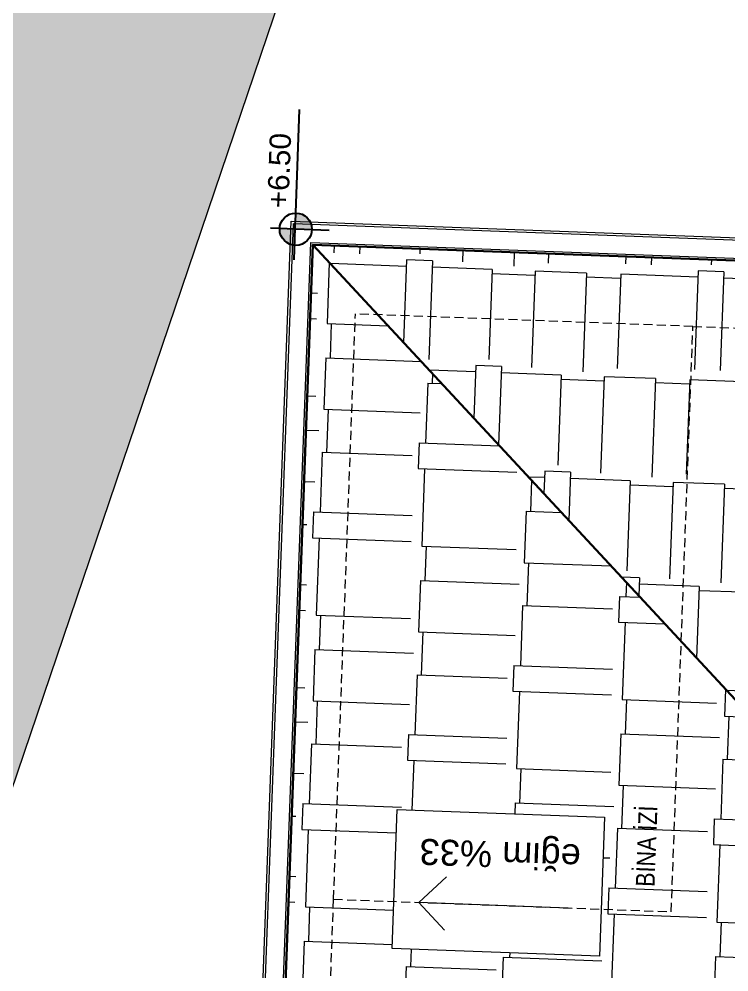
# Model space of a CAD drawing. Header units: centimetres. Extents: x 63871 to 181827, y -95930 to 42199.
# Drawn here: x 174780.7 to 175096, y 36113.3 to 36536.2 of the extents above; entities that cross this region are included whole.
import ezdxf

# ---------------------------------------------------------------- set-up
doc = ezdxf.new("R2010")
doc.units = ezdxf.units.CM
doc.linetypes.add('11-021_500-SatisOfisi_220512$0${ Diamond }', pattern=[12, 4, -2, 2, 2, -2])
for name, color, linetype, lineweight in [('A-AREA-IDEN', 7, 'Continuous', 9), ('A-FLOR-HRAL', 11, 'Continuous', 9), ('A-GLAZ', 151, 'Continuous', 9), ('A-WALL', 12, 'Continuous', 50), ('ARA SINIRLAR', 225, 'Continuous', 15), ('ARM_Pen_No__252', 8, 'Continuous', 18), ('İz DÜŞÜMÜ', 7, '11-021_500-SatisOfisi_220512$0${ Diamond }', 18), ('OLUK', 222, 'Continuous', 15), ('Çatı', 144, 'Continuous', 30)]:
    doc.layers.add(name, color=color, linetype=linetype, lineweight=lineweight)
doc.layers.add('KOT', color=171, linetype='Continuous')
doc.styles.add('Arial', font='Arial.ttf', dxfattribs={"height": 250})
doc.styles.add('Arial_1', font='Arial.ttf', dxfattribs={"height": 300})
doc.styles.add('MtXpl_Arial_Narrow', font='')
doc.styles.add('MtXpl_Arial_Narrow_1', font='')
doc.styles.get('MtXpl_Arial_Narrow').set_extended_font_data('Arial Narrow', bold=True)
doc.styles.get('MtXpl_Arial_Narrow_1').set_extended_font_data('Arial Narrow')

# ---------------------------------------------------------------- blocks, each defined once
blk = doc.blocks.new('HRD')
at = {"layer": 'ARM_Pen_No__252'}
h = blk.add_hatch(dxfattribs=at)
h.set_pattern_fill('AR-B816', color=256, scale=0.09)
h.set_pattern_definition([(0, (-39959.2, 0), (0, 18.288), []), (90, (-39959.2, 0), (-18.288, 18.288), [18.288, -18.288])])
h.paths.add_polyline_path([(154149.63, 35592.48), (154149.63, 35503.48), (154219.63, 35503.48), (154219.63, 35483.24), (154324.63, 35483.24), (154324.63, 35692.48), (154369.63, 35692.48), (154369.63, 35927.48), (154369.63, 35927.48), (154369.63, 36097.48), (154369.63, 36177.48), (154254.63, 36177.48), (153954.63, 36177.48), (153839.63, 36177.48), (153839.63, 35897.6), (153869.63, 35897.54), (153869.63, 35882.48), (154019.63, 35882.48), (154019.63, 35872.48), (154019.63, 35833.25, -0.444416), (154030.45, 35823.48, -0.444416), (154019.63, 35813.72), (154019.63, 35773.48), (153939.63, 35773.48), (153939.63, 35692.48), (154019.63, 35692.48), (154019.63, 35687.48), (154019.63, 35633.7), (154020.63, 35632.93), (154019.63, 35631.47), (154019.63, 35592.48), (154019.63, 35582.48), (153989.63, 35582.48), (153989.63, 35577.48), (153989.63, 35497.48), (153989.63, 35437.48), (153994.63, 35437.48), (154094.63, 35437.48), (154139.63, 35437.48), (154139.63, 35592.48)])
at = {"layer": 'A-FLOR-HRAL'}
for p, q in [((154389.63, 36367.48), (153819.63, 36367.48)), ((154389.63, 36197.48), (154389.63, 36367.48)), ((154385.63, 36363.48), (153823.63, 36363.48)), ((154385.63, 36197.48), (154385.63, 36363.48))]:
    blk.add_line(p, q, dxfattribs=at)
at = {"layer": 'A-GLAZ', "ltscale": 3}
for p, q in [((154254.63, 36197.48), (153954.63, 36197.48)), ((154254.63, 36197.48), (154249.63, 36197.48)), ((154249.63, 36197.48), (154249.63, 36177.48)), ((154254.63, 36177.48), (154254.63, 36197.48)), ((154099.63, 36192.48), (154249.63, 36192.48)), ((154244.63, 36189.98), (154104.63, 36189.98)), ((154249.63, 36192.48), (154244.63, 36192.48)), ((154244.63, 36192.48), (154244.63, 36187.48)), ((154249.63, 36187.48), (154099.63, 36187.48)), ((154254.63, 36177.48), (153954.63, 36177.48)), ((154249.63, 36177.48), (154254.63, 36177.48))]:
    blk.add_line(p, q, dxfattribs=at)
at = {"layer": 'A-WALL', "lineweight": 53}
for p, q in [((154254.63, 36197.48), (154389.63, 36197.48)), ((154389.63, 36197.48), (154389.63, 36097.48)), ((154369.63, 36177.48), (154254.63, 36177.48))]:
    blk.add_line(p, q, dxfattribs=at)
at = {"layer": 'A-WALL', "lineweight": 50}
blk.add_line((154254.63, 36177.48), (154254.63, 36197.48), dxfattribs=at)
at = {"layer": 'İz DÜŞÜMÜ'}
blk.add_lwpolyline([(153819.63, 36347.48), (154419.63, 36347.49), (154419.63, 35292.49), (154159.63, 35292.49), (154159.63, 35357.48), (153819.63, 35357.48), (153819.63, 36347.48)], dxfattribs=at)
for s, rotation, style, p in [('I.KAT İZ DÜŞÜMÜ', 89.957, 'MtXpl_Arial_Narrow_1', (154413.75, 36265.76)), ('Döş', 359.957, 'MtXpl_Arial_Narrow', (154147.04, 36258.02)), (': Seramik', 359.957, 'MtXpl_Arial_Narrow_1', (154165.03, 36258.01)), ('Tav: Sıva+Boya', 359.957, 'MtXpl_Arial_Narrow_1', (154147.47, 36244.97)), ('Duv: Sıva+Boya', 359.957, 'MtXpl_Arial_Narrow_1', (154146.99, 36231.91))]:
    blk.add_text(s, height=8.316, rotation=rotation, dxfattribs=dict(style=style)).set_placement(p)
at = {"layer": 'A-AREA-IDEN', "width": 224.1999, "attachment_point": 2, "line_spacing_factor": 0.941778, "style": 'Arial'}
for s, insert, char_height in [('ZEMİN TERAS', (154221.71, 36311.97), 16.4692), ('15 m²', (154173.28, 36289.32), 16.469)]:
    blk.add_mtext(s, dxfattribs=dict(at, insert=insert, char_height=char_height))
blk = doc.blocks.new('çatı planı')
at = {"layer": 'KOT', "insert": (22.3, 10.9), "char_height": 9.45, "width": 57.6964, "attachment_point": 2, "line_spacing_factor": 0.941778, "style": 'Arial_1'}
blk.add_mtext('+6.50', dxfattribs=at)
blk.add_wipeout([(-680, -1060), (-680, 0), (0, 0), (0, -1125), (-340, -1125), (-340, -1060)]).dxf.layer = 'OLUK'
at = {"layer": 'KOT'}
h = blk.add_hatch(color=256, dxfattribs=at)
h.dxf.hatch_style = 1
h.paths.add_polyline_path([(-3.42, 4.57, 0.402561), (-10.58, -2.31), (-3.42, -2.31)])
h = blk.add_hatch(color=256, dxfattribs=at)
h.dxf.hatch_style = 1
h.paths.add_polyline_path([(3.74, -2.18, 0.009987), (3.74, -1.89), (-3.42, -1.89), (-3.42, -9.34, 0.414214)])
at = {"layer": 'Çatı', "lineweight": 15}
h = blk.add_hatch(dxfattribs=at)
h.set_pattern_fill('AR-RSHKE', color=251, scale=0.15, angle=90)
h.set_pattern_definition([(90, (-196861.627, -36377.483), (-45.72, 97.155), [22.86, -19.05, 26.67, -11.43, 34.29, -15.24]), (90, (-196863.53, -36354.623), (-45.72, 97.155), [19.05, -72.39, 15.24, -22.86]), (90, (-196858.77, -36308.903), (-45.72, 97.155), [11.43, -118.11]), (180, (-196861.627, -36377.483), (-45.72, -32.385), [43.815, -139.065]), (180, (-196861.627, -36354.623), (-45.72, -32.385), [42.8625, -140.0175]), (180, (-196861.627, -36335.573), (-45.72, -32.385), [40.005, -142.875]), (180, (-196858.77, -36308.903), (-45.72, -32.385), [43.815, -139.065]), (180, (-196858.77, -36297.473), (-45.72, -32.385), [43.815, -139.065]), (180, (-196861.627, -36263.183), (-45.72, -32.385), [41.91, -140.97])])
h.paths.add_polyline_path([(-340, -720), (-170, -890), (-170, -890), (-170, -965), (-10, -1115), (-10, -10), (-340, -340)])
h = blk.add_hatch(dxfattribs=at)
h.set_pattern_fill('AR-RSHKE', color=251, scale=0.15, angle=180)
h.set_pattern_definition([(180, (-196861.627, -36377.483), (-97.155, -45.72), [22.86, -19.05, 26.67, -11.43, 34.29, -15.24]), (180, (-196884.487, -36379.39), (-97.155, -45.72), [19.05, -72.39, 15.24, -22.86]), (180, (-196930.207, -36374.626), (-97.155, -45.72), [11.43, -118.11]), (270, (-196861.627, -36377.483), (32.385, -45.72), [43.815, -139.065]), (270, (-196884.487, -36377.483), (32.385, -45.72), [42.8625, -140.0175]), (270, (-196903.537, -36377.483), (32.385, -45.72), [40.005, -142.875]), (270, (-196930.207, -36374.626), (32.385, -45.72), [43.815, -139.065]), (270, (-196941.637, -36374.626), (32.385, -45.72), [43.815, -139.065]), (270, (-196975.927, -36377.483), (32.385, -45.72), [41.91, -140.97])])
h.paths.add_polyline_path([(-340, -340), (-10, -10), (-340, -10)])
h.paths.add_polyline_path([(-320.95, -148.91), (-320.95, -56.76), (-259.16, -56.76), (-259.16, -148.91)], flags=16)
h.paths.add_polyline_path([(-265.43, -141.73), (-265.43, -64.41), (-289.17, -64.41), (-289.17, -141.73)], flags=8)
h.paths.add_polyline_path([(-291.86, -174.71), (-250.78, -174.74), (-250.77, -159.5), (-291.84, -159.47)], flags=24)
at = {"layer": 'A-AREA-IDEN'}
for p, q in [((-300.04, -67.87), (-311.92, -79.75)), ((-300.04, -134.16), (-300.04, -67.87)), ((-300.04, -67.87), (-288.16, -79.75))]:
    blk.add_line(p, q, dxfattribs=at)
blk.add_lwpolyline([(-320.95, -148.91), (-320.95, -56.76), (-259.16, -56.76), (-259.16, -148.91)], close=True, dxfattribs=at)
at = {"layer": 'İz DÜŞÜMÜ'}
for p in [(-300, -30), (-40, -180)]:
    blk.add_line(p, (-40, -30), dxfattribs=at)
blk.add_lwpolyline([(-300, -1020), (-300, -960), (-40, -960), (-40, -1085), (-300, -1085), (-300, -1020), (-640, -1020), (-640, -30), (-300, -30), (-300, -180), (-40, -180), (-40, -1095)], dxfattribs=at)
at = {"layer": 'KOT'}
for p, q in [((-3.42, -16.98), (-3.42, 9.09)), ((-17.07, -1.89), (49.75, -1.89))]:
    blk.add_line(p, q, dxfattribs=at)
blk.add_circle((-3.42, -2.18), 7.17, dxfattribs=at)
at = {"layer": 'OLUK'}
for points in [[(-340, -1125), (-340, -1060), (-680, -1060), (-680, 0), (0, 0), (0, -1125)], [(-339, -1124), (-339, -1059), (-679, -1059), (-679, -1), (-1, -1), (-1, -1124)], [(-331, -1116), (-331, -1051), (-671, -1051), (-671, -9), (-9, -9), (-9, -1116)]]:
    blk.add_lwpolyline(points, close=True, dxfattribs=at)
at = {"layer": 'Çatı'}
blk.add_line((-340, -340), (-10, -10), dxfattribs=at)
blk.add_lwpolyline([(-330, -1115), (-330, -1050), (-670, -1050), (-670, -10), (-10, -10), (-10, -1115)], close=True, dxfattribs=at)
at = {"style": 'MtXpl_Arial_Narrow_1'}
blk.add_text('BİNA İZİ', height=8.316, rotation=359.957, dxfattribs=at).set_placement((-289.31, -172.16))
at = {"layer": 'A-AREA-IDEN', "insert": (-283.24, -103.14), "char_height": 11.52, "width": 136.2867, "attachment_point": 2, "rotation": 90, "line_spacing_factor": 0.941778, "style": 'Arial'}
blk.add_mtext('eğim %33', dxfattribs=at)
blk = doc.blocks.new('VAZİYET PLANI')
at = {"layer": 'ARM_Pen_No__252'}
h = blk.add_hatch(dxfattribs=at)
h.set_pattern_fill('AR-HBONE', color=256, scale=0.51)
h.set_pattern_definition([(45, (-177951.86, -14930.114), (0, 73.27889), [155.448, -51.816]), (135, (-177915.22, -14893.474), (7e-15, 73.27889), [155.448, -51.816])])
h.paths.add_polyline_path([(-2120.17, 12277.21), (-2253.9, 9232.92), (-7195.09, 9337.4), (-6197.38, 12277.21)], flags=16)
h.paths.add_polyline_path([(-5125.36, 15515.8), (-2357.17, 23672.46), (-2865.8, 23896.02), (-7797.74, 9350.14), (-10518.2, 9407.66), (-10683.65, 8961.03), (623.37, 8722.42), (643.17, 9171.67), (-1702.89, 9221.27), (-1092.49, 23116.61), (-1633.57, 23354.42), (-1935.71, 15952.73), (-1958.71, 15952.73), (-1976.46, 15548.77)])
h.paths.add_polyline_path([(-1976.46, 15548.77), (-5125.36, 15515.8), (-6122.74, 12576.95), (-2107.01, 12576.95)])
at = {"layer": 'ARA SINIRLAR'}
blk.add_lwpolyline([(-2357.17, 23672.46), (-4977.08, 15952.73)], dxfattribs=at)
at = {"rotation": 87.87318926064289}
blk.add_blockref('HRD', (27569.94, -134186.91), dxfattribs=at)
at = {"layer": 'OLUK', "rotation": 87.87318910166643}
blk.add_blockref('çatı planı', (-3050.29, 21516.34), dxfattribs=at)

msp = doc.modelspace()

# ---------------------------------------------------------------- block references
at = {"layer": 'OLUK'}
msp.add_blockref('VAZİYET PLANI', (177951.86, 14930.11), dxfattribs=at)

doc.saveas('drawing.dxf')
